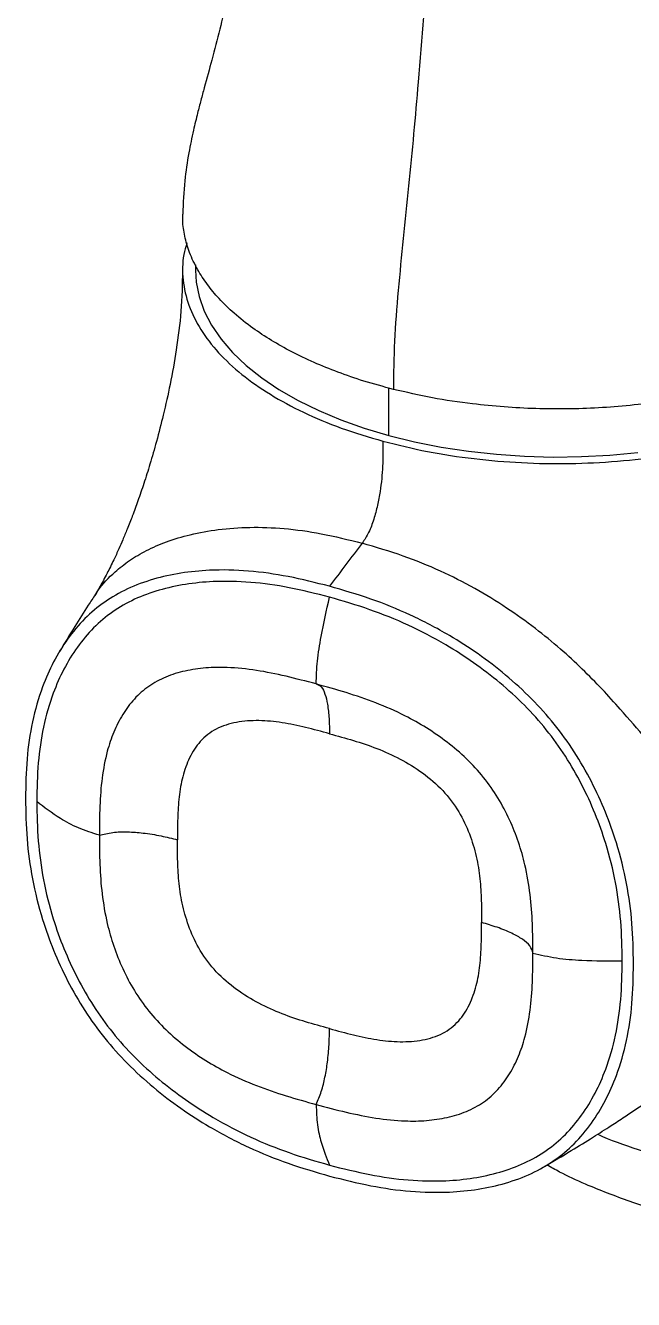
# Model space of a CAD drawing. Header units: millimetres. Extents: x 0 to 841, y 0 to 594.
# Drawn here: x 749.3 to 768.4, y 82.82 to 122.82 of the extents above; entities that cross this region are included whole.
import ezdxf

# ---------------------------------------------------------------- set-up
doc = ezdxf.new("R2010")
doc.units = ezdxf.units.MM

msp = doc.modelspace()

# ---------------------------------------------------------------- linework, layer by layer
at = {"color": 7, "linetype": 'Continuous', "lineweight": 25}
for p, q in [((754.6361, 115.3057), (754.6361, 115.1397)), ((751.4927, 104.9319), (751.5045, 104.9512))]:
    msp.add_line(p, q, dxfattribs=at)
at = {"color": 8, "linetype": 'Continuous', "lineweight": 25}
msp.add_line((760.7158, 109.9469), (760.7158, 111.4329), dxfattribs=at)
at = {"color": 7, "linetype": 'Continuous', "lineweight": 25, "flags": 128}
for points in [[(754.6361, 115.1397), (754.6596, 114.7629), (754.7521, 114.3043), (754.9142, 113.8509), (755.1448, 113.4055), (755.4425, 112.9707), (755.8056, 112.5493), (756.2318, 112.1439), (756.7184, 111.7569), (757.2624, 111.3908), (757.8606, 111.0479), (758.5091, 110.7301), (759.2041, 110.4395), (759.9411, 110.1779), (760.7158, 109.9469)], [(760.7158, 109.9469), (761.5233, 109.748), (762.3585, 109.5822), (763.2165, 109.4507), (764.0918, 109.3543), (764.9791, 109.2936), (765.873, 109.2689), (766.7678, 109.2804), (767.6582, 109.328), (768.5385, 109.4115)]]:
    msp.add_lwpolyline(points, dxfattribs=at)
at = {"color": 7, "linetype": 'Continuous', "lineweight": 25}
for points, knots in [([(760.857, 157.166), (760.8686, 156.64), (760.8918, 155.5862), (761.0391, 154.1429), (761.2149, 152.7393), (761.3886, 151.3284), (761.5977, 149.4353), (761.8279, 147.0429), (762.0603, 143.9248), (762.2318, 140.5317), (762.3175, 136.84), (762.2987, 133.0372), (762.1754, 129.1288), (761.9568, 125.128), (761.7119, 121.8744), (761.4934, 119.4153), (761.3379, 117.7801), (761.1664, 116.1342), (761.0018, 114.4986), (760.872, 112.8912), (760.862, 111.8914), (760.857, 111.3933)], [0, 0, 0, 0, 0.0349347, 0.0699819, 0.1052196, 0.1405044, 0.175767, 0.244951, 0.3140028, 0.3960224, 0.4778732, 0.5596443, 0.6414844, 0.7235286, 0.8058717, 0.8383206, 0.870826, 0.9033874, 0.9358624, 0.9680461, 1, 1, 1, 1]), ([(755.7641, 124.2475), (755.7203, 124.0486), (755.6057, 123.5284), (755.4016, 122.6905), (755.1665, 121.7773), (754.9604, 121.0296), (754.8091, 120.4703), (754.6948, 120.0319), (754.5607, 119.4782), (754.4152, 118.7703), (754.2783, 117.8904), (754.2512, 117.2416), (754.2365, 116.89)], [0, 0, 0, 0, 0.088691, 0.2318709, 0.3767772, 0.5030854, 0.5586333, 0.6122016, 0.6808961, 0.7681125, 0.8743096, 1, 1, 1, 1]), ([(760.857, 111.3933), (760.5453, 111.4769), (759.9423, 111.6386), (759.1127, 111.9249), (758.3534, 112.2324), (757.6567, 112.5659), (757.0156, 112.9261), (756.4073, 113.3282), (755.8545, 113.7665), (755.3804, 114.2273), (754.9995, 114.6853), (754.6841, 115.1685), (754.443, 115.6765), (754.2959, 116.1923), (754.2324, 116.5944), (754.2426, 116.8229), (754.2456, 116.8901)], [0, 0, 0, 0, 0.0795729, 0.1539324, 0.2258597, 0.2982608, 0.3692187, 0.4406312, 0.5222583, 0.598822, 0.6698008, 0.7412352, 0.8228891, 0.8994796, 0.970427, 1, 1, 1, 1]), ([(754.3667, 115.9903), (754.3322, 115.8689), (754.2222, 115.4824), (754.2226, 114.8238), (754.3986, 114.0323), (754.7765, 113.2667), (755.3365, 112.5378), (756.0704, 111.8548), (756.9669, 111.2253), (758.0172, 110.6601), (759.2005, 110.1596), (760.0851, 109.8968), (760.5292, 109.7648)], [0, 0, 0, 0, 0.0493983, 0.1573383, 0.2640918, 0.369836, 0.4746829, 0.5791345, 0.6835487, 0.788338, 0.8937504, 1, 1, 1, 1]), ([(754.2334, 115.1201), (754.2233, 114.6961), (754.2039, 113.8752), (754.0511, 112.6831), (753.8581, 111.5976), (753.6441, 110.6353), (753.4281, 109.796), (753.2198, 109.0719), (753.0242, 108.4528), (752.8376, 107.9084), (752.6619, 107.4306), (752.5011, 107.0201), (752.3568, 106.6724), (752.2181, 106.3547), (752.0558, 106.002), (751.8475, 105.5818), (751.6628, 105.2424), (751.5367, 105.0269), (751.4983, 104.9671), (751.4805, 104.9394)], [0, 0, 0, 0, 0.11482259, 0.22229909, 0.31729014, 0.40012085, 0.47113599, 0.53097586, 0.58351407, 0.631132, 0.67393018, 0.71206956, 0.74579826, 0.77595424, 0.81601107, 0.86994176, 0.9343147, 0.9695897, 1, 1, 1, 1]), ([(776.6388, 114.1866), (776.4899, 114.0387), (776.1912, 113.7418), (775.6503, 113.319), (775.0405, 112.9148), (774.3649, 112.5389), (773.6342, 112.1951), (772.8503, 111.8836), (772.0083, 111.6039), (771.1249, 111.3628), (770.2118, 111.1624), (769.2716, 111.0021), (768.297, 110.8817), (767.306, 110.8047), (766.3133, 110.7714), (765.3236, 110.7806), (764.3292, 110.833), (763.2403, 110.9402), (762.0657, 111.1139), (761.2616, 111.2998), (760.857, 111.3933)], [0, 0, 0, 0, 0.0523489, 0.105056, 0.1588916, 0.2131168, 0.2658559, 0.3189608, 0.3732198, 0.4278777, 0.480632, 0.5337529, 0.5880304, 0.6427074, 0.6958144, 0.7489213, 0.8027859, 0.857435, 0.9282694, 1, 1, 1, 1]), ([(760.5292, 109.7648), (760.9913, 109.6505), (761.9118, 109.4227), (763.3818, 109.2021), (764.8806, 109.0746), (766.3955, 109.0487), (767.9043, 109.1221), (769.3889, 109.2952), (770.8284, 109.5673), (772.2003, 109.9369), (773.3721, 110.362), (774.3522, 110.8134), (775.1562, 111.2681), (775.8788, 111.7635), (776.2743, 112.1233), (776.4724, 112.3035)], [0, 0, 0, 0, 0.0829045, 0.1651607, 0.2469357, 0.328408, 0.4099144, 0.4917343, 0.5742444, 0.657547, 0.7417807, 0.8056815, 0.8701006, 0.9349309, 1, 1, 1, 1]), ([(760.5292, 109.7648), (760.5294, 109.507), (760.5297, 109.0056), (760.4683, 108.3196), (760.3615, 107.7502), (760.2455, 107.3119), (760.085, 106.8794), (759.9463, 106.669), (759.8759, 106.5621)], [0, 0, 0, 0, 0.252224, 0.4905284, 0.6159986, 0.7434682, 0.8696765, 1, 1, 1, 1]), ([(759.8759, 106.5621), (759.7048, 106.3391), (759.3621, 105.8926), (759.0203, 105.4382), (758.8491, 105.2106)], [0, 0, 0, 0, 0.4992845, 1, 1, 1, 1]), ([(776.9262, 100.6942), (776.6623, 100.4467), (776.1537, 99.9697), (775.3836, 99.3912), (774.6468, 98.9354), (773.9419, 98.6029), (773.2703, 98.3849), (772.6341, 98.2772), (772.0374, 98.2743), (771.4834, 98.3682), (770.8927, 98.5785), (770.2505, 98.9636), (769.534, 99.6033), (768.7923, 100.4195), (768.0855, 101.2449), (767.4134, 101.9876), (766.7874, 102.6259), (766.0892, 103.2669), (765.2961, 103.9133), (764.3971, 104.555), (763.4, 105.1646), (762.3131, 105.7153), (761.129, 106.1954), (760.3058, 106.4363), (759.8759, 106.5621)], [0, 0, 0, 0, 0.0638277, 0.1230481, 0.1778432, 0.2285456, 0.275422, 0.3186957, 0.3584751, 0.3947034, 0.4277436, 0.4737141, 0.5196101, 0.5680822, 0.6178541, 0.6511515, 0.6849403, 0.7202439, 0.7588577, 0.8012511, 0.8466443, 0.89417, 0.944716, 1, 1, 1, 1]), ([(758.8491, 105.2106), (758.4166, 105.3202), (757.5648, 105.5358), (756.2999, 105.7126), (755.1709, 105.7379), (754.1732, 105.6387), (753.3043, 105.4482), (752.4968, 105.1502), (751.7715, 104.7364), (751.1413, 104.2045), (750.6072, 103.5672), (750.1667, 102.845), (749.785, 101.9816), (749.4943, 100.9664), (749.322, 99.7873), (749.3057, 98.9661), (749.2974, 98.5492)], [0, 0, 0, 0, 0.0844124, 0.1662528, 0.2486137, 0.3114706, 0.374516, 0.4384252, 0.5000001, 0.5615669, 0.6254826, 0.6885181, 0.7513863, 0.8337385, 0.915583, 1, 1, 1, 1]), ([(758.8491, 104.8678), (758.4265, 104.9748), (757.5974, 105.1848), (756.3696, 105.3567), (755.2786, 105.3813), (754.3177, 105.2856), (753.4887, 105.1041), (752.7169, 104.8209), (752.0219, 104.4256), (751.4192, 103.9158), (750.9105, 103.306), (750.4907, 102.6167), (750.1226, 101.7854), (749.842, 100.8042), (749.675, 99.6596), (749.6592, 98.8604), (749.6512, 98.453)], [0, 0, 0, 0, 0.0855679, 0.1678837, 0.2503743, 0.3132098, 0.3759993, 0.4382493, 0.4999958, 0.5617503, 0.6240089, 0.686793, 0.7496226, 0.8321216, 0.9144372, 1, 1, 1, 1]), ([(768.4008, 93.3573), (768.3925, 93.7787), (768.3762, 94.6088), (768.2039, 95.8815), (767.9133, 97.0547), (767.5315, 98.1256), (767.0911, 99.0872), (766.557, 100.0148), (765.9268, 100.8893), (765.2014, 101.6973), (764.3939, 102.4343), (763.5251, 103.0971), (762.5274, 103.7385), (761.3984, 104.3269), (760.1335, 104.8377), (759.2817, 105.085), (758.8491, 105.2106)], [0, 0, 0, 0, 0.0844116, 0.1662561, 0.2486137, 0.3114819, 0.3745174, 0.438427, 0.4999999, 0.5615686, 0.6254839, 0.6885294, 0.7513863, 0.8337419, 0.9155822, 1, 1, 1, 1]), ([(751.4944, 104.9576), (751.4193, 104.8434), (751.1976, 104.5066), (750.8196, 103.9083), (750.5241, 103.4222), (750.3654, 103.1611)], [0, 0, 0, 0, 0.19192516, 0.56589223, 1, 1, 1, 1]), ([(758.4291, 102.1435), (758.4383, 102.38), (758.4569, 102.8564), (758.6009, 103.7825), (758.7549, 104.4558), (758.8491, 104.8678)], [0, 0, 0, 0, 0.27677205, 0.55746958, 1, 1, 1, 1]), ([(768.0471, 93.4534), (768.039, 93.8652), (768.0232, 94.673), (767.8563, 95.9084), (767.5757, 97.0421), (767.2076, 98.0734), (766.7878, 98.9909), (766.279, 99.8772), (765.6763, 100.7146), (764.9814, 101.4876), (764.2095, 102.1904), (763.3806, 102.8225), (762.4196, 103.4405), (761.3285, 104.009), (760.1008, 104.5045), (759.2717, 104.7451), (758.8491, 104.8678)], [0, 0, 0, 0, 0.0855683, 0.1678839, 0.2503774, 0.313207, 0.3759911, 0.4382497, 0.5000042, 0.5617507, 0.6240007, 0.6867902, 0.7496257, 0.8321218, 0.9144376, 1, 1, 1, 1]), ([(758.4291, 102.1435), (758.1139, 102.2272), (757.4877, 102.3936), (756.5532, 102.5841), (755.7079, 102.6736), (754.9585, 102.6596), (754.3076, 102.5655), (753.6987, 102.3797), (753.156, 102.087), (752.7019, 101.6845), (752.3393, 101.1928), (752.0597, 100.638), (751.8352, 99.9727), (751.6904, 99.1928), (751.6249, 98.3049), (751.621, 97.6991), (751.6191, 97.3941)], [0, 0, 0, 0, 0.0839726, 0.1667998, 0.2493286, 0.3118508, 0.3748044, 0.4376077, 0.5, 0.5623923, 0.6251956, 0.6881492, 0.7506714, 0.8332002, 0.9160274, 1, 1, 1, 1]), ([(765.2391, 93.6925), (765.2372, 93.9985), (765.2333, 94.6064), (765.1677, 95.53), (765.023, 96.3885), (764.7985, 97.1758), (764.5189, 97.8827), (764.1563, 98.5714), (763.7022, 99.2208), (763.1595, 99.8084), (762.5506, 100.3253), (761.8997, 100.7732), (761.1503, 101.1945), (760.305, 101.5645), (759.3705, 101.8819), (758.7443, 102.0559), (758.4291, 102.1435)], [0, 0, 0, 0, 0.0839726, 0.1667998, 0.2493286, 0.3118508, 0.3748044, 0.4376077, 0.5, 0.5623923, 0.6251956, 0.6881492, 0.7506714, 0.8332002, 0.9160274, 1, 1, 1, 1]), ([(758.4291, 102.1435), (758.4865, 102.1218), (758.6029, 102.0778), (758.7157, 101.8318), (758.7955, 101.4917), (758.8411, 101.0688), (758.8465, 100.7422), (758.8491, 100.5819)], [0, 0, 0, 0, 0.1763762, 0.3579209, 0.5485566, 0.7785348, 1, 1, 1, 1]), ([(758.8491, 100.5819), (758.5995, 100.6493), (758.1029, 100.7832), (757.36, 100.9409), (756.6255, 101.0127), (755.9189, 100.9629), (755.2725, 100.7629), (754.7714, 100.3687), (754.4365, 99.8387), (754.2238, 99.244), (754.1134, 98.6014), (754.0746, 97.9331), (754.0737, 97.4793), (754.0733, 97.2512)], [0, 0, 0, 0, 0.0938207, 0.1866074, 0.2794052, 0.3733257, 0.466853, 0.5596894, 0.6481596, 0.736582, 0.8239585, 0.9115112, 1, 1, 1, 1]), ([(765.6036, 86.9927), (765.8837, 87.1583), (766.3966, 87.4616), (767.0942, 87.8924), (767.6515, 88.2469), (768.1001, 88.5403), (768.4987, 88.8071), (768.921, 89.0969), (769.3647, 89.4104), (769.7957, 89.725), (770.2024, 90.0306), (770.6319, 90.3626), (771.1091, 90.744), (771.5875, 91.1404), (772.0117, 91.5034), (772.3935, 91.8385), (772.7895, 92.1943), (773.2302, 92.6009), (773.7078, 93.0542), (774.1652, 93.5003), (774.6088, 93.9435), (775.039, 94.3826), (775.4751, 94.8373), (775.8951, 95.2838), (776.2635, 95.6822), (776.6177, 96.0703), (776.9921, 96.4856), (777.449, 96.9994), (777.9886, 97.6151), (778.6101, 98.3338), (779.3134, 99.1554), (780.0996, 100.0795), (780.6524, 100.7259), (780.9435, 101.0664)], [0, 0, 0, 0, 0.0484443, 0.0887282, 0.1208968, 0.1449757, 0.1660074, 0.188607, 0.2162858, 0.2406037, 0.2614855, 0.2850213, 0.3136205, 0.3433847, 0.368158, 0.3884756, 0.4117719, 0.4401271, 0.4696759, 0.5011225, 0.5272984, 0.5563122, 0.5866042, 0.6154501, 0.6428253, 0.6638371, 0.6911347, 0.7253089, 0.7663773, 0.8143589, 0.8692748, 0.9311479, 1, 1, 1, 1]), ([(758.8491, 100.5819), (759.0988, 100.5136), (759.5953, 100.3776), (760.3383, 100.1314), (761.0728, 99.804), (761.7794, 99.3701), (762.4257, 98.8188), (762.9268, 98.1522), (763.2617, 97.4402), (763.4745, 96.7299), (763.5848, 96.0273), (763.6236, 95.3379), (763.6245, 94.8836), (763.625, 94.6553)], [0, 0, 0, 0, 0.09382074, 0.18660742, 0.27940517, 0.37332572, 0.46685297, 0.55968943, 0.64815961, 0.73658198, 0.82395847, 0.91151119, 1, 1, 1, 1]), ([(749.2974, 98.5492), (749.3057, 98.1278), (749.322, 97.2977), (749.4943, 96.025), (749.785, 94.8518), (750.1667, 93.7809), (750.6072, 92.8192), (751.1413, 91.8917), (751.7714, 91.0172), (752.4968, 90.2091), (753.3043, 89.4722), (754.1732, 88.8094), (755.1709, 88.1679), (756.2999, 87.5795), (757.5647, 87.0688), (758.4166, 86.8214), (758.8491, 86.6958)], [0, 0, 0, 0, 0.0844116, 0.1662561, 0.2486137, 0.3114819, 0.3745174, 0.438427, 0.4999999, 0.5615686, 0.6254839, 0.6885294, 0.7513863, 0.8337419, 0.9155822, 1, 1, 1, 1]), ([(749.6512, 98.453), (749.6592, 98.0413), (749.675, 97.2334), (749.842, 95.9981), (750.1226, 94.8644), (750.4907, 93.8331), (750.9105, 92.9156), (751.4192, 92.0293), (752.0219, 91.1919), (752.7169, 90.4188), (753.4887, 89.7161), (754.3177, 89.0839), (755.2786, 88.466), (756.3697, 87.8975), (757.5975, 87.402), (758.4266, 87.1613), (758.8491, 87.0387)], [0, 0, 0, 0, 0.0855683, 0.1678839, 0.2503774, 0.313207, 0.3759911, 0.4382497, 0.5000042, 0.5617507, 0.6240007, 0.6867902, 0.7496257, 0.8321218, 0.9144376, 1, 1, 1, 1]), ([(751.6191, 97.3941), (751.3935, 97.4669), (750.9392, 97.6135), (750.2727, 97.9744), (749.8871, 98.2713), (749.6512, 98.453)], [0, 0, 0, 0, 0.276772, 0.5574696, 1, 1, 1, 1]), ([(751.6191, 97.3941), (751.7566, 97.4283), (752.0356, 97.4977), (752.5159, 97.508), (753.0269, 97.4686), (753.5548, 97.3821), (753.9026, 97.2943), (754.0733, 97.2512)], [0, 0, 0, 0, 0.1763762, 0.3579209, 0.5485566, 0.7785348, 1, 1, 1, 1]), ([(751.6191, 97.3941), (751.621, 97.088), (751.6249, 96.4801), (751.6904, 95.5566), (751.8352, 94.698), (752.0597, 93.9107), (752.3393, 93.2039), (752.7019, 92.5151), (753.156, 91.8658), (753.6987, 91.2781), (754.3076, 90.7613), (754.9585, 90.3134), (755.7079, 89.8921), (756.5532, 89.5221), (757.4877, 89.2046), (758.1139, 89.0307), (758.4291, 88.9431)], [0, 0, 0, 0, 0.0839726, 0.1667998, 0.2493286, 0.3118508, 0.3748044, 0.4376077, 0.5, 0.5623923, 0.6251956, 0.6881492, 0.7506714, 0.8332002, 0.9160274, 1, 1, 1, 1]), ([(758.8491, 91.3245), (758.5995, 91.3929), (758.1029, 91.5288), (757.36, 91.7751), (756.6255, 92.1025), (755.9189, 92.5363), (755.2725, 93.0877), (754.7714, 93.7542), (754.4365, 94.4663), (754.2238, 95.1766), (754.1134, 95.8792), (754.0746, 96.5686), (754.0737, 97.0229), (754.0733, 97.2512)], [0, 0, 0, 0, 0.0938207, 0.1866074, 0.2794052, 0.3733257, 0.466853, 0.5596894, 0.6481596, 0.736582, 0.8239585, 0.9115112, 1, 1, 1, 1]), ([(758.8491, 91.3245), (759.0988, 91.2572), (759.5953, 91.1232), (760.3383, 90.9656), (761.0728, 90.8938), (761.7794, 90.9436), (762.4257, 91.1436), (762.9268, 91.5378), (763.2617, 92.0678), (763.4745, 92.6625), (763.5848, 93.305), (763.6236, 93.9734), (763.6245, 94.4272), (763.625, 94.6553)], [0, 0, 0, 0, 0.0938207, 0.1866074, 0.2794052, 0.3733257, 0.466853, 0.5596894, 0.6481596, 0.736582, 0.8239585, 0.9115112, 1, 1, 1, 1]), ([(765.2391, 93.6925), (765.2163, 93.7702), (765.1701, 93.928), (764.9156, 94.138), (764.564, 94.3331), (764.1274, 94.5087), (763.7903, 94.607), (763.625, 94.6553)], [0, 0, 0, 0, 0.1763762, 0.3579209, 0.5485566, 0.7785348, 1, 1, 1, 1]), ([(758.4291, 88.9431), (758.7443, 88.8593), (759.3705, 88.6929), (760.305, 88.5024), (761.1503, 88.4129), (761.8997, 88.4269), (762.5506, 88.521), (763.1595, 88.7069), (763.7022, 88.9995), (764.1563, 89.4021), (764.5189, 89.8937), (764.7985, 90.4486), (765.023, 91.1139), (765.1677, 91.8937), (765.2333, 92.7817), (765.2372, 93.3875), (765.2391, 93.6925)], [0, 0, 0, 0, 0.0839726, 0.1667998, 0.2493286, 0.3118508, 0.3748044, 0.4376077, 0.5, 0.5623923, 0.6251956, 0.6881492, 0.7506714, 0.8332002, 0.9160274, 1, 1, 1, 1]), ([(765.2391, 93.6925), (765.4831, 93.6376), (765.9745, 93.5273), (766.929, 93.4475), (767.6227, 93.4512), (768.0471, 93.4534)], [0, 0, 0, 0, 0.276772, 0.5574696, 1, 1, 1, 1]), ([(758.8491, 87.0387), (759.2717, 86.9316), (760.1008, 86.7216), (761.3286, 86.5497), (762.4197, 86.5252), (763.3806, 86.6208), (764.2095, 86.8024), (764.9814, 87.0856), (765.6763, 87.4809), (766.279, 87.9907), (766.7878, 88.6005), (767.2076, 89.2898), (767.5757, 90.1211), (767.8563, 91.1022), (768.0232, 92.2468), (768.039, 93.0461), (768.0471, 93.4534)], [0, 0, 0, 0, 0.08556789, 0.16788368, 0.25037426, 0.31320984, 0.37599928, 0.43824931, 0.49999577, 0.56175033, 0.62400888, 0.68679298, 0.74962259, 0.83212158, 0.91443717, 1, 1, 1, 1]), ([(758.8491, 86.6958), (759.2816, 86.5863), (760.1335, 86.3706), (761.3983, 86.1939), (762.5273, 86.1686), (763.5251, 86.2678), (764.3939, 86.4583), (765.2014, 86.7563), (765.9268, 87.17), (766.5569, 87.702), (767.091, 88.3392), (767.5315, 89.0615), (767.9132, 89.9249), (768.2039, 90.9401), (768.3762, 92.1191), (768.3925, 92.9403), (768.4008, 93.3573)], [0, 0, 0, 0, 0.0844124, 0.1662528, 0.2486137, 0.3114706, 0.374516, 0.4384252, 0.5000001, 0.5615669, 0.6254826, 0.6885181, 0.7513863, 0.8337385, 0.915583, 1, 1, 1, 1]), ([(758.4291, 88.9431), (758.4865, 89.0767), (758.6029, 89.348), (758.7157, 89.8142), (758.7955, 90.31), (758.8411, 90.822), (758.8465, 91.1591), (758.8491, 91.3245)], [0, 0, 0, 0, 0.1763762, 0.3579209, 0.5485566, 0.7785348, 1, 1, 1, 1]), ([(758.4291, 88.9431), (758.4383, 88.7246), (758.4569, 88.2844), (758.6009, 87.6394), (758.7549, 87.2667), (758.8491, 87.0387)], [0, 0, 0, 0, 0.276772, 0.5574696, 1, 1, 1, 1]), ([(772.8967, 86.264), (772.4241, 86.3917), (771.4808, 86.6466), (770.0771, 87.0364), (768.7235, 87.4609), (767.7759, 87.779), (767.323, 87.9802), (767.2681, 88.0046)], [0, 0, 0, 0, 0.2434748, 0.4860507, 0.7271415, 0.9669491, 1, 1, 1, 1]), ([(792.8931, 87.733), (792.6193, 87.4639), (792.0722, 86.9261), (791.2243, 86.1287), (790.2978, 85.3581), (789.3782, 84.7213), (788.4892, 84.2153), (787.6743, 83.8239), (786.7863, 83.4751), (785.8267, 83.1845), (784.778, 82.9648), (783.6474, 82.842), (782.4677, 82.8082), (781.2866, 82.8497), (780.1241, 82.9521), (778.9905, 83.1054), (777.6747, 83.3386), (776.1882, 83.6702), (774.5363, 84.0995), (772.923, 84.5435), (771.3255, 84.9724), (769.7766, 85.4101), (768.2798, 85.886), (767.0506, 86.3616), (766.1911, 86.7524), (765.8146, 86.967), (765.6847, 87.041)], [0, 0, 0, 0, 0.0521669, 0.1042527, 0.1560703, 0.2076955, 0.2402621, 0.273128, 0.3060902, 0.3388332, 0.3713026, 0.4057485, 0.4405081, 0.4754703, 0.5102248, 0.5446563, 0.5790111, 0.6331889, 0.6877626, 0.7426032, 0.7949551, 0.8470728, 0.8988292, 0.9503609, 0.9828795, 1, 1, 1, 1])]:
    msp.add_open_spline(points, degree=3, knots=knots, dxfattribs=at)
at = {"color": 8, "linetype": 'Continuous', "lineweight": 25}
msp.add_open_spline([(751.5045, 104.9512), (751.533, 105.0007), (751.6633, 105.2266), (752.0327, 105.6113), (752.5538, 106.0253), (753.0965, 106.347), (753.7362, 106.6241), (754.4922, 106.8496), (755.3691, 107.0086), (756.3558, 107.0791), (757.4391, 107.0399), (758.6227, 106.8766), (759.4458, 106.67), (759.8759, 106.5621)], degree=3, knots=[0, 0, 0, 0, 0.0312772, 0.1429076, 0.2175885, 0.2933714, 0.3725517, 0.4591563, 0.5542379, 0.6560476, 0.7626401, 0.8760069, 1, 1, 1, 1], dxfattribs=at)

doc.saveas('drawing.dxf')
